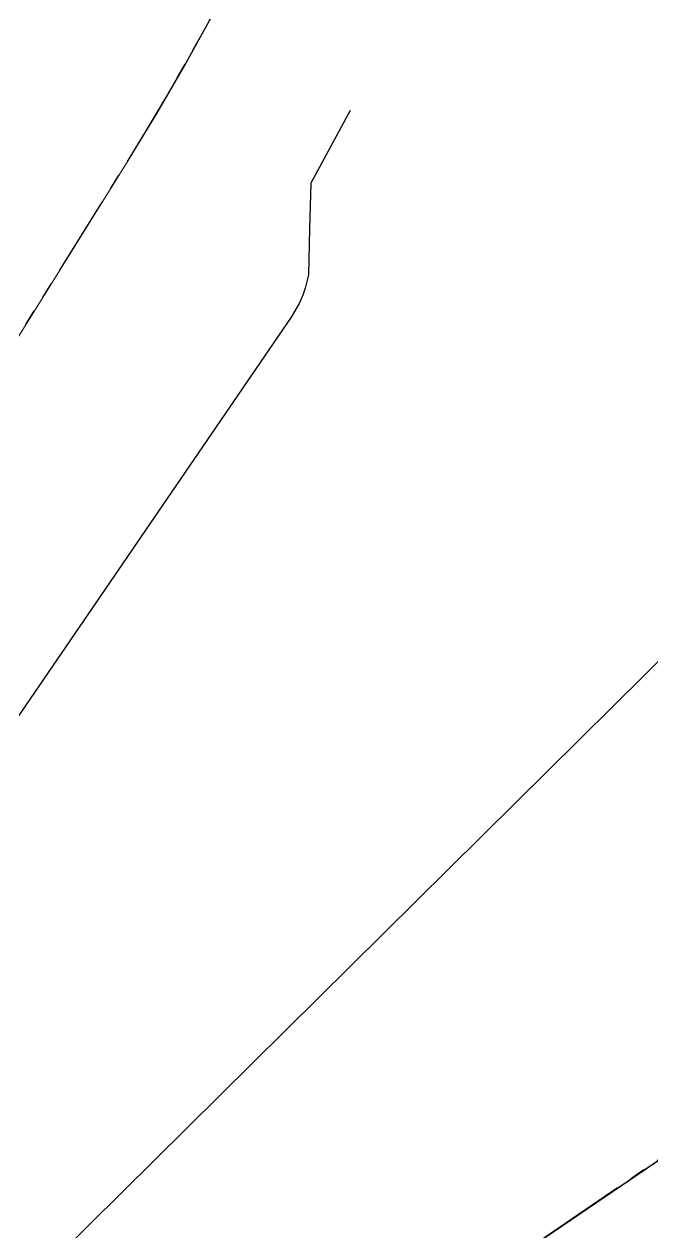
# Model space of a CAD drawing. Header units: millimetres. Extents: x 832508 to 836017, y 816085 to 819654.
# Drawn here: x 834243.8 to 834322.3, y 818075.2 to 818226.2 of the extents above; entities that cross this region are included whole.
import ezdxf

# ---------------------------------------------------------------- set-up
doc = ezdxf.new("R2010")
doc.units = ezdxf.units.MM
doc.header["$LTSCALE"] = 10
doc.linetypes.add('HIDDEN', pattern=[9.525, 6.35, -3.175])
doc.linetypes.add('PHANTOM', pattern=[2.5, 1.25, -0.25, 0.25, -0.25, 0.25, -0.25])
doc.layers.add('BLOCK PLAN BOUNDARY(OFF)', color=7, linetype='Continuous')
doc.layers.add('DLN_140', color=1, linetype='Continuous', lineweight=5)

msp = doc.modelspace()

# ---------------------------------------------------------------- linework, layer by layer
at = {"color": 2}
msp.add_lwpolyline([(834284.4918, 818215.4096), (834279.6106, 818206.3221), (834279.4493, 818200.6142), (834279.2879, 818194.9063), (834278.8907, 818193.2362), (834278.5873, 818192.3581), (834278.1232, 818191.2938), (834277.1279, 818189.5905), (834227.3861, 818116.8644), (834195.2113, 818069.8225), (834177.6443, 818044.1383), (834172.6363, 818037.9596), (834194.5149, 818019.3591), (834221.4589, 818046.0388), (834243.6936, 818068.0554), (834333.6916, 818157.1704), (834338.3222, 818160.8411, -0.06367232), (834346.4166, 818162.2086)], format="xyb", dxfattribs=at)
at = {"layer": 'BLOCK PLAN BOUNDARY(OFF)', "color": 3, "linetype": 'PHANTOM', "ltscale": 0.8}
msp.add_lwpolyline([(834214.8651, 818010.6639, -0.2331059), (834183.152, 818006.0653), (834181.6763, 818004.3432, -0.21030904), (834159.0333, 818025.7017), (834160.5504, 818027.4712, -0.2356603), (834163.6013, 818059.6811), (834256.7729, 818209.1734, 0.05104212), (834288.6802, 818274.8767, -0.41748889), (834310.6637, 818284.3085, 0.31787338), (834323.4176, 818289.19), (834338.762, 818312.109, 0.41493582), (834337.9428, 818316.2167), (834332.1909, 818320.0444), (834365.9494, 818370.5048), (834344.0051, 818385.7071)], format="xyb", dxfattribs=at)
for points in [[(834163.6013, 818059.6811), (834256.7729, 818209.1734), (834260.3562, 818215.0545), (834263.8192, 818221.0075), (834267.1609, 818227.0296)], [(834334.4306, 818092.0388), (834310.6628, 818075.8624), (834252.6051, 818036.349)]]:
    msp.add_lwpolyline(points, dxfattribs=at)
at = {"layer": 'BLOCK PLAN BOUNDARY(OFF)', "color": 3, "linetype": 'PHANTOM', "ltscale": 800}
msp.add_lwpolyline([(834214.8651, 818010.6639), (834347.21, 818100.7362), (834363.2543, 818113.3363)], dxfattribs=at)
at = {"layer": 'DLN_140', "color": 6, "linetype": 'HIDDEN', "ltscale": 200}
for points in [[(834163.6013, 818059.6811), (834256.7729, 818209.1734), (834260.3562, 818215.0545), (834263.8192, 818221.0075), (834267.1609, 818227.0296)], [(834334.4306, 818092.0388), (834310.6628, 818075.8624), (834268.8417, 818047.3994)]]:
    msp.add_lwpolyline(points, dxfattribs=at)

doc.saveas('drawing.dxf')
